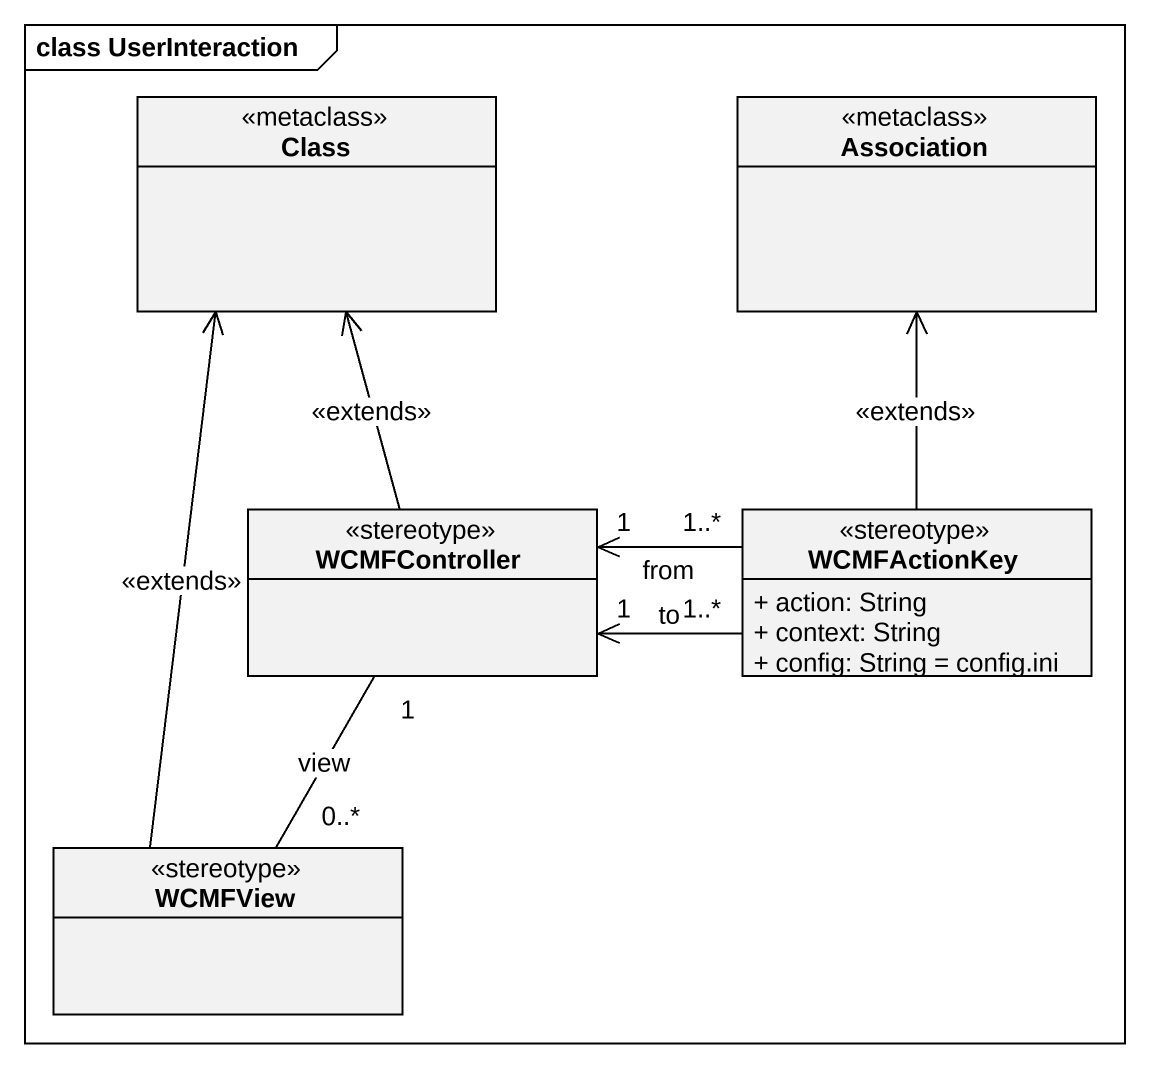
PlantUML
@startuml
mainframe class UserInteraction
hide circle
hide empty members
skinparam classAttributeIconSize 0
class "Class" as Class_ <<metaclass>>
class Association <<metaclass>>
class WCMFController <<stereotype>>
class WCMFActionKey <<stereotype>> {
  + action: String
  + context: String
  + config: String = config.ini
}
class WCMFView <<stereotype>>
WCMFController -up-> Class_ : <<extends>>
WCMFActionKey -up-> Association : <<extends>>
WCMFActionKey "1..*" -left-> "1" WCMFController : to
WCMFActionKey "1..*" -left-> "1" WCMFController : from
WCMFView -up-> Class_ : <<extends>>
WCMFView "0..*" -up- "1" WCMFController : view
@enduml
